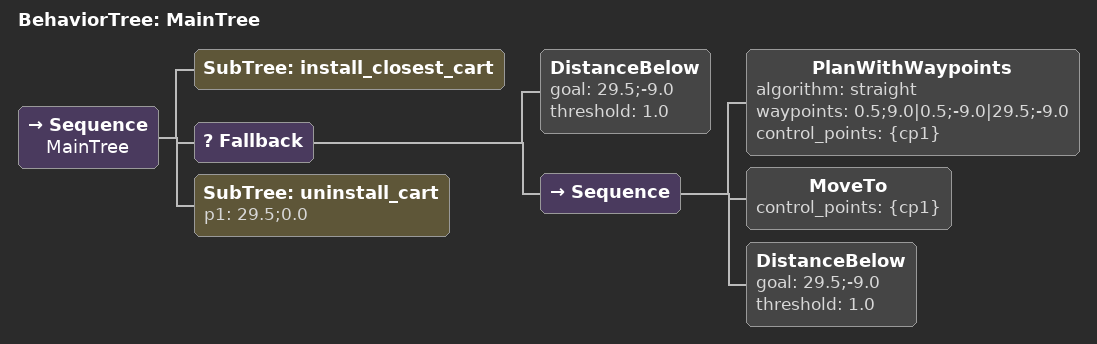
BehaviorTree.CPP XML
<?xml version="1.0"?>
<root BTCPP_format="4" main_tree_to_execute="MainTree">
  <include path="install_closest_cart.xml"/>
  <include path="uninstall_cart.xml"/>
  <BehaviorTree ID="MainTree">
    <Sequence name="MainTree">
      <SubTree ID="install_closest_cart"/>
      <Fallback>
        <DistanceBelow goal="29.5;-9.0" threshold="1.0"/>
        <Sequence>
          <PlanWithWaypoints algorithm="straight" waypoints="0.5;9.0|0.5;-9.0|29.5;-9.0" control_points="{cp1}"/>
          <MoveTo control_points="{cp1}"/>
          <DistanceBelow goal="29.5;-9.0" threshold="1.0"/>
        </Sequence>
      </Fallback>
      <SubTree ID="uninstall_cart" p1="29.5;0.0"/>
    </Sequence>
  </BehaviorTree>
</root>
